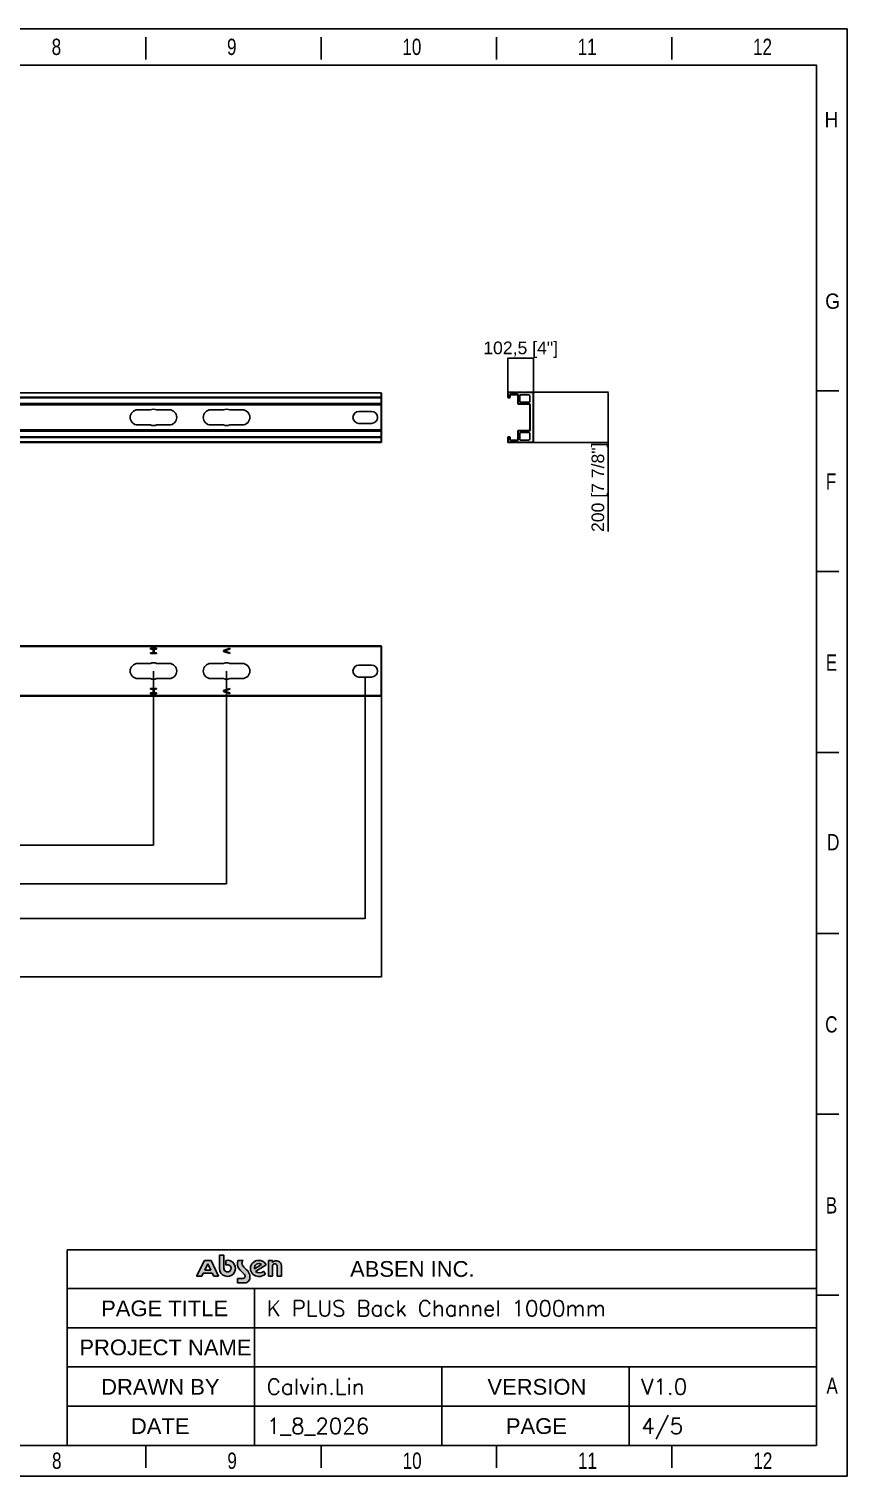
# Model space of a CAD drawing. Header units: millimetres. Extents: x -1070 to 42146, y 1440 to 12921.
# Drawn here: x 22210 to 25455, y 1440 to 7180 of the extents above; entities that cross this region are included whole.
import ezdxf

# ---------------------------------------------------------------- set-up
doc = ezdxf.new("R2010")
doc.units = ezdxf.units.MM
doc.layers.add('DIM', color=4, linetype='Continuous')
doc.layers.add('图框', color=7, linetype='Continuous')
doc.styles.add('CKSTANDARD', font='arial.ttf')
doc.styles.add('Roamns', font='romans.shx')
doc.styles.get("Standard").update_dxf_attribs({"font": 'arial.ttf'})
doc.dimstyles.new('ISO-25', dxfattribs={"dimtxt": 50, "dimasz": 2.5, "dimexe": 1.25, "dimexo": 0.625, "dimtad": 1, "dimtxsty": 'Standard', "dimcen": 2.5, "dimadec": 0, "dimazin": 0, "dimtfac": 1, "dimtmove": 0, "dimatfit": 3, "dimfxl": 1, "dimarcsym": 0})

# ---------------------------------------------------------------- blocks, each defined once
blk = doc.blocks.new('A$C7F980674')
at = {"layer": 'DIM'}
h = blk.add_hatch(color=0, dxfattribs=at)
h.paths.add_polyline_path([(7.072382140899999e-05, 14.43823848652391), (17.54018542246194, 49.09321739150072), (32.43710042510065, 49.09321739150072), (48.55284257268067, 14.43823848652391), (37.85417935127042, 14.43823848652391), (34.52331861507264, 21.47508279329122), (15.18332810379797, 21.47508279329122), (11.78696234113886, 14.43823848652391)])
h.paths.add_polyline_path([(24.94748300875654, 41.70518833840833), (18.4432997739641, 28.22933563047082), (31.32622136492865, 28.22933563047082)], flags=16)
h = blk.add_hatch(color=0, dxfattribs=at)
edge = h.paths.add_edge_path()
edge.add_arc((102.73004367057, 13.90886456904809), 4.008224344635951, 268.9921655110325, 361.5919063077861)
edge.add_arc((99.15354010349256, 13.8520860173212), 7.585044519850372, 1.270112135883178, 51.07851824680055)
edge.add_arc((307.8846824545763, 226.7410586670685), 290.5958996836599, 223.1994758205292, 225.4213170999201, ccw=False)
edge.add_arc((110.0181443910987, 42.41204420301801), 20.20419257147762, 160.1829900287513, 226.2534819823607, ccw=False)
edge.add_line((91.01044081093276, 49.26161368391513), (102.8060160324094, 49.26161368391513))
edge.add_arc((108.2666153697937, 42.83305403733538), 8.434721350051746, 130.3455086857447, 201.7414345435993)
edge.add_arc((128.4138673179259, 54.80693761470138), 31.79540957994945, 208.3500157259416, 232.6470193688833)
edge.add_arc((94.72388420018251, 12.01322233724932), 22.67708241663319, 1.6072526751569853, 50.5832628822302, ccw=False)
edge.add_arc((105.8459691270836, 11.59352122360906), 11.59424323095258, -89.35383752252329, 5.224491977119385, ccw=False)
edge.add_line((105.9767223201925, 1.52956708916e-05), (89.85622180037899, 1.52956708916e-05))
edge.add_line((89.85622180037899, 1.52956708916e-05), (89.85622180037899, 9.9012602990897))
edge.add_line((89.85622180037899, 9.9012602990897), (102.6595425193372, 9.9012602990897))
edge = h.paths.add_edge_path()
edge.add_arc((171.7675726878224, 35.99111448746953), 5.592045124112526, 4.242312034283134, 157.3807249757777)
edge.add_line((166.6056627364887, 38.14184792619381), (166.6056627364887, 14.68336624098083))
edge.add_line((166.6056627364887, 14.68336624098083), (158.2999845909944, 14.68336624098083))
edge.add_line((158.2999845909944, 14.68336624098083), (158.2999845909944, 48.98261023246597))
edge.add_line((158.2999845909944, 48.98261023246597), (166.6056627364887, 48.98261023246597))
edge.add_line((166.6056627364887, 48.98261023246597), (166.6056627364887, 44.54051251930104))
edge.add_arc((175.059291137004, 37.22529775423028), 11.17927547709232, 0.8903209452371925, 139.1292395527885, ccw=False)
edge.add_line((186.2372169588634, 37.39900588159253), (186.2372169588634, 14.59949883442459))
edge.add_line((186.2372169588634, 14.59949883442459), (177.3442962794797, 14.59949883442459))
edge.add_line((177.3442962794797, 14.59949883442459), (177.3442962794797, 36.40478422593151))
edge = h.paths.add_edge_path(flags=16)
edge.add_arc((136.4442843357392, 32.77929143981055), 9.435952450654392, 49.48403791523462, 192.8465811329278)
edge.add_line((127.2445240183151, 30.68129030702039), (142.5744439341942, 39.9527384458579))
edge = h.paths.add_edge_path()
edge.add_arc((138.324037688988, 35.05001054707828), 12.98520101557842, 229.4306864689146, 313.987557062781)
edge.add_line((147.3422875163669, 25.70727992560023), (151.5778032950766, 19.0634939338488))
edge.add_arc((136.8676456241519, 38.39878950785715), 24.29490468469704, 268.4242694583239, 307.2636236800371, ccw=False)
edge.add_arc((136.1995790051587, 31.76485599069565), 17.65178410925637, 90, 269.99999999833244, ccw=False)
edge.add_arc((136.9909520029032, 31.53144809733931), 17.90269153484251, 25.559083157673115, 92.53353593303888, ccw=False)
edge.add_line((153.1417016008636, 39.25541415211593), (129.8788853118894, 25.18619552736891))
at = {"layer": '图框'}
h = blk.add_hatch(color=30, dxfattribs=at)
edge = h.paths.add_edge_path(flags=0)
edge.add_line((64.32187787050498, 49.15013919285958), (64.32187787050498, 38.7695952337333))
edge.add_arc((68.06519958705758, 31.86908890660379), 7.850442347056839, -179.99999999998067, 118.47852907585141, ccw=False)
edge.add_line((60.21475723999902, 31.86908890659288), (60.21475723999902, 60.55619218834499))
edge.add_line((60.21475723999902, 60.55619218834545), (50.38336833377252, 60.55619218834545))
edge.add_line((50.38336833377252, 60.55619218834545), (50.38336833377252, 31.86908890659334))
edge.add_arc((68.06519958705758, 31.86908890660379), 17.6818312532899, 180.0000000000095, 462.2222539588729)
at = {"layer": '图框', "color": 7, "linetype": 'Continuous'}
for p, q in [((7.072382140899999e-05, 14.43823848652391), (17.54018542246194, 49.09321739150072)), ((17.54018542246194, 49.09321739150072), (32.43710042510065, 49.09321739150072)), ((24.94748300875654, 41.70518833840833), (18.4432997739641, 28.22933563047082)), ((31.32622136492865, 28.22933563047082), (24.94748300875654, 41.70518833840833)), ((32.43710042510065, 49.09321739150072), (48.55284257268067, 14.43823848652391)), ((91.01044081093276, 49.26161368391513), (102.8060160324094, 49.26161368391513)), ((127.2445240183151, 30.68129030702039), (142.5744439341942, 39.9527384458579)), ((153.1417016008636, 39.25541415211593), (129.8788853118894, 25.18619552736891)), ((158.2999845909944, 48.98261023246597), (166.6056627364887, 48.98261023246597)), ((158.2999845909944, 14.68336624098083), (158.2999845909944, 48.98261023246597)), ((166.6056627364887, 48.98261023246597), (166.6056627364887, 44.54051251930104)), ((166.6056627364887, 38.14184792619381), (166.6056627364887, 14.68336624098083)), ((177.3442962794797, 14.59949883442459), (177.3442962794797, 36.40478422593151)), ((186.2372169588634, 37.39900588159253), (186.2372169588634, 14.59949883442459)), ((11.78696234113886, 14.43823848652391), (7.072382140899999e-05, 14.43823848652391)), ((15.18332810379797, 21.47508279329122), (11.78696234113886, 14.43823848652391)), ((34.52331861507264, 21.47508279329122), (15.18332810379797, 21.47508279329122)), ((18.4432997739641, 28.22933563047082), (31.32622136492865, 28.22933563047082)), ((37.85417935127042, 14.43823848652391), (34.52331861507264, 21.47508279329122)), ((48.55284257268067, 14.43823848652391), (37.85417935127042, 14.43823848652391)), ((89.85622180037899, 9.9012602990897), (102.6595425193372, 9.9012602990897)), ((89.85622180037899, 1.52956708916e-05), (89.85622180037899, 9.9012602990897)), ((105.9767223201925, 1.52956708916e-05), (89.85622180037899, 1.52956708916e-05)), ((147.3422875163669, 25.70727992560023), (151.5778032950766, 19.0634939338488)), ((166.6056627364887, 14.68336624098083), (158.2999845909944, 14.68336624098083)), ((186.2372169588634, 14.59949883442459), (177.3442962794797, 14.59949883442459))]:
    blk.add_line(p, q, dxfattribs=at)
at = {"layer": '图框', "color": 30}
for p, q in [((60.21475723999902, 60.55619218834545), (50.38336833377252, 60.55619218834545)), ((50.38336833377252, 60.55619218834545), (50.38336833377252, 31.86908890659288)), ((60.21475723999902, 31.86908890659288), (60.21475723999902, 60.55619218834545)), ((64.32187787050498, 49.15013919285047), (64.32187787050498, 38.76959523373262))]:
    blk.add_line(p, q, dxfattribs=at)
at = {"layer": '图框', "color": 30, "linetype": 'Continuous'}
for p, q in [((50.38336833377252, 60.55619218834545), (60.21475723999902, 60.55619218834545)), ((50.38336833377252, 31.86908890659288), (50.38336833377252, 60.55619218834545)), ((60.21475723999902, 60.55619218834545), (60.21475723999902, 31.86908890659288)), ((64.32187787050498, 38.76959523373262), (64.32187787050498, 49.15013919285047))]:
    blk.add_line(p, q, dxfattribs=at)
at = {"layer": '图框', "color": 30}
for radius, end in [(17.68183125329058, 102.2222539587313), (7.850442347058727, 118.4785290759734)]:
    blk.add_arc((68.06519958705758, 31.86908890660379), radius, 180, end, dxfattribs=at)
at = {"layer": '图框', "color": 30, "linetype": 'Continuous'}
for radius, end in [(17.68183125329058, 102.2222539587313), (7.850442347058727, 118.4785290759734)]:
    blk.add_arc((68.06519958705758, 31.86908890660379), radius, 180, end, dxfattribs=at)
at = {"layer": '图框', "color": 7, "linetype": 'Continuous'}
for centre, radius, start, end in [((110.0181443910987, 42.41204420301801), 20.20419257147762, 160.1829900287512, 226.2534819823607), ((108.2666153697937, 42.83305403733538), 8.434721350051746, 130.3455086857447, 201.7414345435993), ((128.4138673179259, 54.80693761470138), 31.79540957994945, 208.3500157259416, 232.6470193688833), ((136.1995790051587, 31.76485599069565), 17.65178410925637, 90, 269.9999999983326), ((136.4442843357392, 32.77929143981055), 9.435952450654392, 49.48403791523462, 192.8465811329278), ((136.9909520029032, 31.53144809733931), 17.90269153484251, 25.55908315767311, 92.53353593303889), ((175.059291137004, 37.22529775423028), 11.17927547709232, 0.890320945237155, 139.1292395527885), ((171.7675726878224, 35.99111448746953), 5.592045124112526, 4.242312034283134, 157.3807249757777), ((307.8846824545763, 226.7410586670685), 290.5958996836599, 223.1994758205292, 225.4213170999201), ((102.73004367057, 13.90886456904809), 4.008224344635951, 268.9921655110325, 1.591906307786035), ((99.15354010349256, 13.8520860173212), 7.585044519850372, 1.270112135883178, 51.07851824680055), ((105.8459691270836, 11.59352122360906), 11.59424323095258, 270.6461624774767, 5.224491977119398), ((94.72388420018251, 12.01322233724932), 22.67708241663319, 1.607252675157019, 50.58326288223009), ((138.324037688988, 35.05001054707828), 12.98520101557842, 229.4306864689146, 313.987557062781), ((136.8676456241519, 38.39878950785715), 24.29490468469704, 268.4242694583239, 307.2636236800372)]:
    blk.add_arc(centre, radius, start, end, dxfattribs=at)
blk = doc.blocks.new('standard template')
for p, q in [((25275.88092102688, 30728.1549699337), (25275.88092102688, 30325.40321991846)), ((28447.55095239169, 30728.1549699337), (28447.55095239169, 30325.40321991846)), ((31619.22098375725, 30728.1549699337), (31619.22098375725, 30325.40321991846)), ((34790.89101512246, 30728.1549699337), (34790.89101512246, 30325.40321991846)), ((37811.52914023175, 24334.47093845161), (37408.77739021767, 24334.47093845161)), ((37811.52914023175, 21062.11296958276), (37408.77739021767, 21062.11296958276)), ((37811.52914023175, 17789.75500071395), (37408.77739021767, 17789.75500071395)), ((37811.52914023175, 14517.39703184522), (37408.77739021767, 14517.39703184522)), ((37811.52914023175, 11245.03906297615), (37408.77739021767, 11245.03906297615)), ((23856.97153506272, 8795.713564875037), (37408.778564428, 8795.713564875037)), ((23856.97153506272, 8093.130701303396), (37408.778564428, 8093.130701303396)), ((27245.81191601179, 8093.130701303396), (27245.81191601179, 5254.107439613468)), ((37811.52914023175, 7972.681094107501), (37408.77739021767, 7972.681094107501)), ((23856.97153506272, 7383.374122341703), (37408.778564428, 7383.374122341703)), ((23856.97153506272, 6673.618568779083), (37408.778564428, 6673.618568779083)), ((30632.87504974536, 6673.618568779083), (30632.87504974536, 5254.107522819249)), ((34020.82680708668, 6673.618568779084), (34020.82689442195, 5254.107606046864)), ((23856.97153506272, 5963.863516895812), (37408.778564428, 5963.863516895812)), ((456.3043263761064, 5254.106781508859), (37408.77739021767, 5254.107689274438)), ((25275.88092102688, 4851.355031494943), (25275.88092102688, 5254.106781508859)), ((28447.55095239169, 4851.355031494943), (28447.55095239169, 5254.106781508859)), ((31619.22098375725, 4851.355031494943), (31619.22098375725, 5254.106781508859)), ((34790.89101512246, 4851.355031494943), (34790.89101512246, 5254.106781508859))]:
    blk.add_line(p, q)
at = {"color": 7}
for p, q in [((23856.97153506272, 8795.713564875037), (23856.97153506272, 5963.862502516924)), ((28855.9334232351, 8795.71354967167), (31733.56329402495, 8795.71354967167)), ((23856.97036085204, 5963.862847771017), (23856.97036085204, 5254.106781508859))]:
    blk.add_line(p, q, dxfattribs=at)
blk.add_lwpolyline([(37962.56104648763, 4700.323125238685), (-97.47932989458059, 4700.323125238685), (-97.47932989458059, 30879.18687618916), (37962.56104648763, 30879.18687618916)], close=True)
blk.add_lwpolyline([(456.3043263761064, 6673.618914033166), (456.3043263761064, 5963.862847771017), (456.3043263761064, 5254.106781508859), (456.3043263761064, 30225.88892618673), (37408.77739021536, 30225.88892618673), (37408.77739021536, 5254.106781508857)], dxfattribs=at)
at = {"color": 0, "xscale": 8.255519999999997, "yscale": 8.255519999999997, "zscale": 8.255519999999997}
blk.add_blockref('A$C7F980674', (26192.34157000923, 8194.850301169268), dxfattribs=at)
at = {"style": 'CKSTANDARD'}
for s, height, width, p in [('8', 294.7531236609044, 0.75, (23574.67840924976, 30407.94328304912)), ('9', 294.7531236609044, 0.75, (26746.34844061533, 30407.94328304912)), ('10', 294.7531236609044, 0.75, (29918.01847198012, 30407.94328304912)), ('11', 294.7531236609044, 0.75, (33089.68850334453, 30407.94328304912)), ('12', 294.7531236609044, 0.75, (36261.35853471048, 30407.94328304912)), ('H', 276.0202481760377, 0.9, (37555.12210834264, 29101.5209753774)), ('G', 276.0202481760377, 0.9, (37566.68859191013, 25816.63964223534)), ('F', 294.7531236609044, 0.75, (37578.25507547724, 22543.32479266037)), ('E', 294.7531236609044, 0.75, (37578.25507547724, 19270.00994308536)), ('D', 294.7531236609044, 0.75, (37601.3880426126, 16019.82806064472)), ('C', 294.7531236609044, 0.75, (37566.68859191013, 12723.38024393472)), ('B', 294.7531236609044, 0.75, (37578.25507547724, 9450.065394360612)), ('A', 294.7531236609044, 0.75, (37589.82155904549, 6188.317028351992)), ('8', 294.7531236609044, 0.75, (23580.77068385195, 4830.398885600231)), ('9', 294.7531236609044, 0.75, (26752.44071521712, 4830.398885600231)), ('10', 294.7531236609044, 0.75, (29924.11074658232, 4830.398885600231)), ('11', 294.7531236609044, 0.75, (33095.7807779475, 4830.398885600231)), ('12', 294.7531236609044, 0.75, (36267.45080931267, 4830.398885600231))]:
    blk.add_text(s, height=height, dxfattribs=dict(at, width=width)).set_placement(p)
at = {"char_height": 284.520887302088, "attachment_point": 1, "style": 'Roamns'}
for s, insert, width in [('{\\fArial|b0|i0|c0|p34;ABSEN INC.}', (28971.93233673383, 8589.519935694101), 3912.014128152973), ('{\\fArial|b0|i0|c0|p34;PAGE TITLE}', (24469.27002041139, 7876.177268086687), 3912.014128152973), ('{\\fArial|b0|i0|c0|p34;PROJECT NAME}', (24075.34686825149, 7170.007803169789), 3305.733494093198), ('{\\fArial|b0|i0|c0|p34;DRAWN BY}', (24469.27002041139, 6456.665135562374), 3912.014128152973), ('{\\fArial|b0|i0|c0|p34;VERSION}', (31457.34323196745, 6456.665135562374), 3912.014128152973), ('{\\fArial|b0|i0|c0|p34;DATE}', (25007.6770378442, 5746.910083679103), 3912.014128152973), ('{\\fArial|b0|i0|c0|p34;PAGE}', (31790.67484066828, 5746.909612582457), 3912.014128152973)]:
    blk.add_mtext(s, dxfattribs=dict(at, insert=insert, width=width))
at = {"style": 'Roamns'}
for tag, p in [('PAGE_NAME', (27465.9633492592, 7593.658508723252)), ('PROJECT_NAME', (27465.9633492592, 6883.902955160633)), ('DRAWN_NAME', (27465.9633492592, 6174.147903277361)), ('VERSION', (34240.97828400169, 6174.147903277361)), ('SELECT_DATA', (27465.9633492592, 5464.391825995019)), ('PAGE_NUMBER', (34240.97828400169, 5464.391992428408))]:
    blk.add_attdef(tag, p, '', height=284.520887302088, dxfattribs=at)
blk = doc.blocks.new('*D194')
at = {"layer": 'Defpoints', "color": 0, "transparency": 16777216}
for p in [(18693.65112302842, 4609.509157948646), (23543.65112300921, 4609.509157948646), (23543.65112300921, 3651.915767613245)]:
    blk.add_point(p, dxfattribs=at)
at = {"layer": 'DIM', "color": 0, "lineweight": -2, "transparency": 16777216}
for p, q in [((18693.65112302842, 4608.884157948646), (18693.65112302842, 3650.665767613245)), ((23543.65112300921, 4608.884157948646), (23543.65112300921, 3650.665767613245)), ((18696.15112302842, 3651.915767613245), (23541.15112300921, 3651.915767613245))]:
    blk.add_line(p, q, dxfattribs=at)
at = {"layer": 'DIM', "color": 0, "transparency": 16777216}
for points in [[(18696.15112302842, 3652.332434279912), (18696.15112302842, 3651.499100946579), (18693.65112302842, 3651.915767613245)], [(23541.15112300921, 3652.332434279912), (23541.15112300921, 3651.499100946579), (23543.65112300921, 3651.915767613245)]]:
    blk.add_solid(points, dxfattribs=at)
at = {"layer": 'DIM', "color": 0, "lineweight": -3, "transparency": 16777216, "insert": (21118.65112301882, 3684.583741692372), "char_height": 50, "attachment_point": 5}
blk.add_mtext('4850 [15\'-11"]', dxfattribs=at)
blk = doc.blocks.new('*D197')
at = {"layer": 'Defpoints', "color": 0, "transparency": 16777216}
for p in [(19533.6511230098, 4633.259157946536), (22703.65112300223, 4633.259157946536), (22703.65112300223, 3942.227404228229)]:
    blk.add_point(p, dxfattribs=at)
at = {"layer": 'DIM', "color": 0, "lineweight": -2, "transparency": 16777216}
for p, q in [((19533.6511230098, 4632.634157946536), (19533.6511230098, 3940.977404228229)), ((22703.65112300223, 4632.634157946536), (22703.65112300223, 3940.977404228229)), ((19536.1511230098, 3942.227404228229), (22701.15112300223, 3942.227404228229))]:
    blk.add_line(p, q, dxfattribs=at)
at = {"layer": 'DIM', "color": 0, "transparency": 16777216}
for points in [[(19536.1511230098, 3942.644070894895), (19536.1511230098, 3941.810737561562), (19533.6511230098, 3942.227404228229)], [(22701.15112300223, 3942.644070894895), (22701.15112300223, 3941.810737561562), (22703.65112300223, 3942.227404228229)]]:
    blk.add_solid(points, dxfattribs=at)
at = {"layer": 'DIM', "color": 0, "lineweight": -3, "transparency": 16777216, "insert": (21118.65112300601, 3975.219389221408), "char_height": 50, "attachment_point": 5}
blk.add_mtext('3170 [10\'-4 3/4"]', dxfattribs=at)
blk = doc.blocks.new('*D198')
at = {"layer": 'Defpoints', "color": 0, "transparency": 16777216}
for p in [(19243.65112302609, 4633.259157946536), (22993.65112303657, 4633.259157946536), (22993.65112303657, 3788.843263168269)]:
    blk.add_point(p, dxfattribs=at)
at = {"layer": 'DIM', "color": 0, "lineweight": -2, "transparency": 16777216}
for p, q in [((19243.65112302609, 4632.634157946536), (19243.65112302609, 3787.593263168269)), ((22993.65112303657, 4632.634157946536), (22993.65112303657, 3787.593263168269)), ((19246.15112302609, 3788.843263168269), (22991.15112303657, 3788.843263168269))]:
    blk.add_line(p, q, dxfattribs=at)
at = {"layer": 'DIM', "color": 0, "transparency": 16777216}
for points in [[(19246.15112302609, 3789.259929834936), (19246.15112302609, 3788.426596501602), (19243.65112302609, 3788.843263168269)], [(22991.15112303657, 3789.259929834936), (22991.15112303657, 3788.426596501602), (22993.65112303657, 3788.843263168269)]]:
    blk.add_solid(points, dxfattribs=at)
at = {"layer": 'DIM', "color": 0, "lineweight": -3, "transparency": 16777216, "insert": (21118.65112303133, 3821.835248161448), "char_height": 50, "attachment_point": 5}
blk.add_mtext('3750 [12\'-3 5/8"]', dxfattribs=at)
blk = doc.blocks.new('*D192')
at = {"layer": 'Defpoints', "color": 0, "transparency": 16777216}
for p in [(18628.6511230533, 4534.759158363358), (23608.65112301445, 4534.759157944259), (23608.65112301445, 3419.612171434824)]:
    blk.add_point(p, dxfattribs=at)
at = {"layer": 'DIM', "color": 0, "lineweight": -2, "transparency": 16777216}
for p, q in [((18628.6511230533, 4534.134158363358), (18628.6511230533, 3418.362171434824)), ((23608.65112301445, 4534.134157944259), (23608.65112301445, 3418.362171434824)), ((18631.1511230533, 3419.612171434824), (23606.15112301445, 3419.612171434824))]:
    blk.add_line(p, q, dxfattribs=at)
at = {"layer": 'DIM', "color": 0, "transparency": 16777216}
for points in [[(18631.1511230533, 3420.02883810149), (18631.1511230533, 3419.195504768157), (18628.6511230533, 3419.612171434824)], [(23606.15112301445, 3420.02883810149), (23606.15112301445, 3419.195504768157), (23608.65112301445, 3419.612171434824)]]:
    blk.add_solid(points, dxfattribs=at)
at = {"layer": 'DIM', "color": 0, "lineweight": -3, "transparency": 16777216, "insert": (21118.65112303388, 3452.604156428003), "char_height": 50, "attachment_point": 5}
blk.add_mtext('4980 [16\'-4 1/8"]', dxfattribs=at)
blk = doc.blocks.new('*D199')
at = {"layer": 'Defpoints', "color": 0, "transparency": 16777216}
for p in [(24211.23432738028, 5874.914132750058), (24108.73432740182, 5736.86619354151), (24211.23432738028, 5736.86619354151)]:
    blk.add_point(p, dxfattribs=at)
at = {"layer": 'DIM', "color": 0, "lineweight": -2, "transparency": 16777216}
for p, q in [((24108.73432740182, 5737.49119354151), (24108.73432740182, 5876.164132750058)), ((24111.23432740182, 5874.914132750058), (24208.73432738028, 5874.914132750058)), ((24211.23432738028, 5737.49119354151), (24211.23432738028, 5876.164132750058))]:
    blk.add_line(p, q, dxfattribs=at)
at = {"layer": 'DIM', "color": 0, "transparency": 16777216}
for points in [[(24111.23432740182, 5875.330799416725), (24111.23432740182, 5874.497466083391), (24108.73432740182, 5874.914132750058)], [(24208.73432738028, 5875.330799416725), (24208.73432738028, 5874.497466083391), (24211.23432738028, 5874.914132750058)]]:
    blk.add_solid(points, dxfattribs=at)
at = {"layer": 'DIM', "color": 0, "lineweight": -3, "transparency": 16777216, "insert": (24159.98432739105, 5907.582106829185), "char_height": 50, "attachment_point": 5}
blk.add_mtext('102,5 [4"]', dxfattribs=at)
blk = doc.blocks.new('*D200')
at = {"layer": 'Defpoints', "color": 0, "transparency": 16777216}
for p in [(24200.95029540406, 5739.366193545296), (24204.49781283176, 5539.366193546169), (24506.73314964118, 5539.366193546169)]:
    blk.add_point(p, dxfattribs=at)
at = {"layer": 'DIM', "color": 0, "lineweight": -2, "transparency": 16777216}
for p, q in [((24201.57529540406, 5739.366193545296), (24507.98314964118, 5739.366193545296)), ((24506.73314964118, 5736.866193545296), (24506.73314964118, 5541.866193546169)), ((24205.12281283176, 5539.366193546169), (24507.98314964118, 5539.366193546169)), ((24506.73314964118, 5539.366193546169), (24506.73314964118, 5187.287407734436))]:
    blk.add_line(p, q, dxfattribs=at)
at = {"layer": 'DIM', "color": 0, "transparency": 16777216}
for points in [[(24506.31648297451, 5736.866193545296), (24507.14981630785, 5736.866193545296), (24506.73314964118, 5739.366193545296)], [(24506.31648297451, 5541.866193546169), (24507.14981630785, 5541.866193546169), (24506.73314964118, 5539.366193546169)]]:
    blk.add_solid(points, dxfattribs=at)
at = {"layer": 'DIM', "color": 0, "lineweight": -3, "transparency": 16777216, "insert": (24473.741164648, 5362.076800640294), "char_height": 50, "attachment_point": 5, "rotation": 90}
blk.add_mtext('200 [7 7/8"]', dxfattribs=at)

msp = doc.modelspace()

# ---------------------------------------------------------------- linework, layer by layer
at = {"layer": 'DIM', "color": 7, "lineweight": -3}
for p, q in [((23608.65112259973, 5719.366193565666), (18628.65112258343, 5719.366193565666)), ((23608.65112259973, 5716.866193536417), (18628.65112258343, 5716.866193536417)), ((23608.65112259973, 5694.366193527612), (18628.65112258343, 5694.366193527614)), ((23608.65112259973, 5691.866193549222), (18628.65112258343, 5691.866193549223)), ((18628.65112258343, 5689.366193570831), (23608.65112259972, 5689.366193570832)), ((23607.15112305323, 5736.866193566758), (18630.15112260637, 5736.866193566758)), ((23607.15112304501, 5691.866193093358), (23607.15112305323, 5736.866193566758)), ((23608.65112305028, 5735.366193569306), (23607.15112305323, 5736.866193566758)), ((23608.65112304717, 5718.366193102847), (23607.15112304957, 5716.866193080552)), ((23608.6511230426, 5693.366193090296), (23607.15112304501, 5691.866193093358)), ((23607.15112302587, 5587.200894956788), (23607.15112304495, 5691.531491222724)), ((23608.65112259972, 5735.366194019844), (23608.65112259973, 5691.866193549223)), ((23608.65112304897, 5588.116193075184), (23608.65112307589, 5735.366193543679)), ((23608.65112301473, 5540.866193087058), (23608.65112305027, 5735.366193569292)), ((23608.65112259973, 5690.616193560064), (23608.65112259973, 5540.866192672062)), ((24108.73432737648, 5736.86619354151), (24108.73432737648, 5719.366193540273)), ((24110.2343273738, 5736.86619354151), (24108.73432737648, 5736.86619354151)), ((24110.2343273738, 5719.366193540273), (24108.73432737648, 5719.366193540273)), ((24110.2343273738, 5736.86619354151), (24110.2343273738, 5719.366193540273)), ((24111.23432737997, 5737.866193548117), (24111.23432737997, 5739.366193545294)), ((24136.23432736716, 5739.366193545294), (24111.23432737997, 5739.366193545294)), ((24137.7343273901, 5737.866193548117), (24111.23432737997, 5737.866193548117)), ((24111.23432737997, 5718.36619355906), (24111.23432737997, 5716.86619353649)), ((24111.23432737997, 5718.36619355906), (24116.23432738754, 5718.36619355906)), ((24111.23432737997, 5716.86619353649), (24116.23432738754, 5716.86619353649)), ((24116.23432738754, 5718.36619355906), (24116.23432738754, 5716.86619353649)), ((24117.23432736926, 5719.366193540273), (24117.23432736926, 5726.86619355166)), ((24117.23432736926, 5726.86619355166), (24118.73432739219, 5726.86619355166)), ((24117.23432736926, 5719.366193540273), (24118.73432739219, 5719.366193540273)), ((24118.73432739219, 5719.366193540273), (24118.73432739219, 5726.86619355166)), ((24121.23432737008, 5730.866193552693), (24121.23432737008, 5729.366193555516)), ((24121.23432737008, 5730.866193552693), (24146.23432738288, 5730.866193552693)), ((24121.23432737008, 5729.366193555516), (24146.23432738288, 5729.366193555516)), ((24136.23432736716, 5739.366193545294), (24138.02722060693, 5737.57330033147)), ((24139.44143416174, 5737.57330033147), (24141.23432737531, 5739.366193545294)), ((24175.23432737089, 5737.866193548117), (24139.73432737799, 5737.866193548117)), ((24173.73432737357, 5739.366193545294), (24141.23432737531, 5739.366193545294)), ((24146.23432738288, 5730.866193552693), (24146.23432738288, 5729.366193555516)), ((24148.73432738637, 5726.86619355166), (24148.73432738637, 5694.366193553079)), ((24150.2343273837, 5726.86619355166), (24148.73432738637, 5726.86619355166)), ((24150.2343273837, 5694.366193553079), (24148.73432738637, 5694.366193553079)), ((24150.2343273837, 5726.86619355166), (24150.2343273837, 5694.366193553079)), ((24151.23432739045, 5693.366193546509), (24151.23432739045, 5691.866193549296)), ((24151.23432739045, 5693.366193546509), (24193.73432737881, 5693.366193546509)), ((24151.23432739045, 5691.866193549296), (24193.73432737881, 5691.866193549296)), ((24156.2343273724, 5701.866193539109), (24156.2343273724, 5726.86619355166)), ((24158.73432737648, 5729.366193555516), (24191.23432737473, 5729.366193555516)), ((24193.73432737881, 5699.366193535326), (24158.73432737648, 5699.366193535326)), ((24173.73432737357, 5739.366193545294), (24175.52722058772, 5737.57330033147)), ((24176.94143416757, 5737.57330033147), (24178.73432738113, 5739.366193545294)), ((24208.73432737648, 5737.866193548117), (24177.23432738439, 5737.866193548117)), ((24208.73432737648, 5739.366193545294), (24178.73432738113, 5739.366193545294)), ((24193.73432737881, 5693.366193546509), (24193.73432737881, 5691.866193549296)), ((24196.23432738288, 5724.366193547877), (24196.23432738288, 5701.866193539109)), ((24196.23432738288, 5689.366193545476), (24196.23432738288, 5589.366193545912)), ((24197.73432737962, 5689.366193545476), (24196.23432738288, 5689.366193545476)), ((24197.73432737962, 5689.366193545476), (24197.73432737962, 5589.366193545912)), ((24208.73432737648, 5737.866193548117), (24208.73432737648, 5739.366193545294)), ((24209.73432738265, 5541.866193549878), (24209.73432738265, 5736.86619354151)), ((24209.73432738265, 5736.86619354151), (24211.23432737997, 5736.86619354151)), ((24211.23432737997, 5541.866193549878), (24211.23432737997, 5736.86619354151)), ((22691.15112259391, 5669.366193540419), (22641.15112261952, 5669.366193540419)), ((22766.15112260672, 5669.366193540419), (22716.1511225811, 5669.366193540419)), ((22981.15112262825, 5669.366193540419), (22931.15112260322, 5669.366193540419)), ((23056.15112259042, 5669.366193540419), (23006.15112261603, 5669.366193540419)), ((23568.65112258169, 5663.11619354362), (23518.6511226073, 5663.11619354362)), ((23608.65112259972, 5589.366193571197), (18628.65112258343, 5589.366193571196)), ((23608.65112259972, 5586.86619354202), (18628.65112258344, 5586.866193542019)), ((23608.65112259972, 5584.366193563557), (18628.65112258344, 5584.366193563555)), ((22641.15112261952, 5609.366193550823), (22691.15112259391, 5609.366193550823)), ((22716.1511225811, 5609.366193550823), (22766.15112260672, 5609.366193550823)), ((22931.15112260322, 5609.366193550823), (22981.15112262825, 5609.366193550823)), ((23006.15112261603, 5609.366193550823), (23056.15112259042, 5609.366193550823)), ((23518.6511226073, 5615.616193547695), (23568.65112258169, 5615.616193547695)), ((23607.15112301713, 5539.366193090156), (23607.15112302581, 5586.866193086191)), ((23608.65112302286, 5585.366193088666), (23607.15112302581, 5586.866193086191)), ((23608.65112304033, 5540.866193112666), (23608.65112304875, 5586.866193085953)), ((24150.2343273837, 5584.366193538309), (24148.73432738637, 5584.366193538309)), ((24148.73432738637, 5584.366193538309), (24148.73432738637, 5551.866193539728)), ((24150.2343273837, 5584.366193538309), (24150.2343273837, 5551.866193539728)), ((24193.73432737881, 5586.866193542129), (24151.23432739045, 5586.866193542129)), ((24151.23432739045, 5585.366193544879), (24151.23432739045, 5586.866193542129)), ((24193.73432737881, 5585.366193544879), (24151.23432739045, 5585.366193544879)), ((24156.2343273724, 5551.866193539728), (24156.2343273724, 5576.866193552279)), ((24158.73432737648, 5579.366193556062), (24193.73432737881, 5579.366193556062)), ((24193.73432737881, 5585.366193544879), (24193.73432737881, 5586.866193542129)), ((24197.73432737962, 5589.366193545912), (24196.23432738288, 5589.366193545912)), ((24196.23432738288, 5576.866193552279), (24196.23432738288, 5554.366193543511)), ((23608.65112259972, 5561.866193554753), (18628.65112258343, 5561.866193554752)), ((23608.65112259972, 5559.366193525649), (18628.65112258343, 5559.366193525648)), ((23608.65112259972, 5541.866193524412), (18628.65112258343, 5541.866193524411)), ((23607.15112301713, 5539.366193546093), (18630.15112260637, 5539.366193546093)), ((23608.6511230183, 5560.366193101472), (23607.15112302124, 5561.86619309896)), ((23608.65112301473, 5540.866193087058), (23607.15112301713, 5539.366193090156)), ((24110.2343273738, 5559.366193551115), (24108.73432737648, 5559.366193551115)), ((24108.73432737648, 5559.366193551115), (24108.73432737648, 5541.866193549878)), ((24110.2343273738, 5541.866193549878), (24108.73432737648, 5541.866193549878)), ((24110.2343273738, 5559.366193551115), (24110.2343273738, 5541.866193549878)), ((24116.23432738754, 5561.866193554898), (24111.23432737997, 5561.866193554898)), ((24111.23432737997, 5560.366193557685), (24111.23432737997, 5561.866193554898)), ((24116.23432738754, 5560.366193557685), (24111.23432737997, 5560.366193557685)), ((24111.23432737997, 5540.866193543271), (24137.7343273901, 5540.866193543271)), ((24111.23432737997, 5540.866193543271), (24111.23432737997, 5539.366193546094)), ((24111.23432737997, 5539.366193546094), (24136.23432736716, 5539.366193546094)), ((24116.23432738754, 5560.366193557685), (24116.23432738754, 5561.866193554898)), ((24117.23432736926, 5559.366193551115), (24118.73432739219, 5559.366193551115)), ((24117.23432736926, 5551.866193539728), (24117.23432736926, 5559.366193551115)), ((24117.23432736926, 5551.866193539728), (24118.73432739219, 5551.866193539728)), ((24118.73432739219, 5551.866193539728), (24118.73432739219, 5559.366193551115)), ((24146.23432738288, 5549.366193535871), (24121.23432737008, 5549.366193535871)), ((24121.23432737008, 5547.866193538694), (24121.23432737008, 5549.366193535871)), ((24146.23432738288, 5547.866193538694), (24121.23432737008, 5547.866193538694)), ((24138.02722060693, 5541.159086759918), (24136.23432736716, 5539.366193546094)), ((24141.23432737531, 5539.366193546094), (24139.44143416174, 5541.159086759918)), ((24139.73432737799, 5540.866193543271), (24175.23432737089, 5540.866193543271)), ((24141.23432737531, 5539.366193546094), (24173.73432737357, 5539.366193546094)), ((24146.23432738288, 5547.866193538694), (24146.23432738288, 5549.366193535871)), ((24150.2343273837, 5551.866193539728), (24148.73432738637, 5551.866193539728)), ((24191.23432737473, 5549.366193535871), (24158.73432737648, 5549.366193535871)), ((24175.52722058772, 5541.159086759918), (24173.73432737357, 5539.366193546094)), ((24178.73432738113, 5539.366193546094), (24176.94143416757, 5541.159086759918)), ((24177.23432738439, 5540.866193543271), (24208.73432737648, 5540.866193543271)), ((24178.73432738113, 5539.366193546094), (24208.73432737648, 5539.366193546094)), ((24208.73432737648, 5540.866193543271), (24208.73432737648, 5539.366193546094)), ((24209.73432738265, 5541.866193549878), (24211.23432737997, 5541.866193549878)), ((23608.65112301445, 4730.759157967855), (18628.65112299816, 4730.759157967855)), ((23607.15112301713, 4733.259157946171), (18630.15112308398, 4733.259157946172)), ((22691.15112300863, 4723.259157930966), (22716.15112299583, 4723.259157930966)), ((22691.15112300863, 4720.134157932566), (22691.15112300863, 4723.259157930966)), ((22702.85325078602, 4720.134157932566), (22691.15112300863, 4720.134157932566)), ((22702.85325078602, 4705.55082509783), (22702.85325078602, 4720.134157932566)), ((22716.15112299583, 4720.134157932566), (22706.04473975446, 4720.134157932566)), ((22706.04473975446, 4720.134157932566), (22706.04473975446, 4705.55082509783)), ((22716.15112299583, 4723.259157930966), (22716.15112299583, 4720.134157932566)), ((22981.15112304298, 4714.92582438173), (23006.15112303075, 4723.259157930966)), ((22981.15112304298, 4710.759157937368), (22981.15112304298, 4714.92582438173)), ((23006.15112303075, 4702.425825099431), (22981.15112304298, 4710.759157937368)), ((23006.15112303075, 4720.134157932566), (22984.34261236765, 4712.842491540591)), ((22984.34261236765, 4712.842491540591), (23006.15112303075, 4705.55082509783)), ((23006.15112303075, 4723.259157930966), (23006.15112303075, 4720.134157932566)), ((23607.15112301713, 4733.259157946172), (23607.15112301713, 4533.259157947045)), ((23608.65112301445, 4731.759157949032), (23607.15112301713, 4733.259157946209)), ((23607.15112301713, 4733.259157946209), (23607.15112301713, 4533.259157947009)), ((23608.65112301445, 4731.759157949032), (23608.65112301445, 4534.759157944259)), ((22641.15112303424, 4663.25915794137), (22691.15112300863, 4663.25915794137)), ((22691.15112300863, 4705.55082509783), (22702.85325078602, 4705.55082509783)), ((22691.15112300863, 4702.425825099431), (22691.15112300863, 4705.55082509783)), ((22716.15112299583, 4702.425825099431), (22691.15112300863, 4702.425825099431)), ((22706.04473975446, 4705.55082509783), (22716.15112299583, 4705.55082509783)), ((22716.15112299583, 4705.55082509783), (22716.15112299583, 4702.425825099431)), ((22716.15112299583, 4663.25915794137), (22766.15112302144, 4663.25915794137)), ((22931.15112301795, 4663.25915794137), (22981.15112304298, 4663.25915794137)), ((23006.15112303075, 4705.55082509783), (23006.15112303075, 4702.425825099431)), ((23006.15112303075, 4663.25915794137), (23056.15112300514, 4663.25915794137)), ((23518.65112302202, 4657.009157944572), (23568.65112299641, 4657.009157944572)), ((22691.15112300863, 4603.259157951775), (22641.15112303424, 4603.259157951775)), ((22766.15112302144, 4603.259157951775), (22716.15112299583, 4603.259157951775)), ((22981.15112304298, 4603.259157951775), (22931.15112301795, 4603.259157951775)), ((23056.15112300514, 4603.259157951775), (23006.15112303075, 4603.259157951775)), ((23568.65112299641, 4609.509157948646), (23518.65112302202, 4609.509157948646)), ((23608.65112301445, 4535.759157925363), (18628.65112299816, 4535.759157925362)), ((22716.15112299583, 4564.092490793787), (22691.15112300863, 4564.092490793787)), ((22691.15112300863, 4564.092490793787), (22691.15112300863, 4560.967490795388)), ((22691.15112300863, 4560.967490795388), (22702.85325078602, 4560.967490795388)), ((22702.85325078602, 4546.384157960651), (22691.15112300863, 4546.384157960651)), ((22691.15112300863, 4546.384157960651), (22691.15112300863, 4543.259157962179)), ((22691.15112300863, 4543.259157962179), (22716.15112299583, 4543.259157962179)), ((22702.85325078602, 4560.967490795388), (22702.85325078602, 4546.384157960651)), ((22706.04473975446, 4560.967490795388), (22716.15112299583, 4560.967490795388)), ((22706.04473975446, 4546.384157960651), (22706.04473975446, 4560.967490795388)), ((22716.15112299583, 4546.384157960651), (22706.04473975446, 4546.384157960651)), ((22716.15112299583, 4560.967490795388), (22716.15112299583, 4564.092490793787)), ((22716.15112299583, 4543.259157962179), (22716.15112299583, 4546.384157960651)), ((23006.15112303075, 4564.092490793787), (22981.15112304298, 4555.759157955849)), ((22981.15112304298, 4555.759157955849), (22981.15112304298, 4551.592491511342)), ((22981.15112304298, 4551.592491511342), (23006.15112303075, 4543.259157962179)), ((22984.34261236765, 4553.675824352626), (23006.15112303075, 4560.967490795388)), ((23006.15112303075, 4546.384157960651), (22984.34261236765, 4553.675824352626)), ((23006.15112303075, 4560.967490795388), (23006.15112303075, 4564.092490793787)), ((23006.15112303075, 4543.259157962179), (23006.15112303075, 4546.384157960651)), ((23607.15112301713, 4533.259158700128), (18630.15037309535, 4533.25990832088)), ((23608.65112301445, 4534.759157944259), (23607.15112301713, 4533.259157947009))]:
    msp.add_line(p, q, dxfattribs=at)
for centre, radius, start, end in [((24111.23432737997, 5736.86619354151), 2.5000000038, 90, 180), ((24111.23432737997, 5719.366193540273), 2.5000000038, 180, 270), ((24111.23432737997, 5736.86619354151), 1.0000000066, 90, 180), ((24111.23432737997, 5719.366193540273), 1.0000000066, 180, 270), ((24116.23432738754, 5719.366193540273), 2.5000000038, 270, 0), ((24116.23432738754, 5719.366193540273), 1.0000000066, 270, 0), ((24121.23432737008, 5726.86619355166), 4.000000001, 90, 180), ((24121.23432737008, 5726.86619355166), 2.5000000038, 90, 180), ((24138.73432737124, 5738.280407121502), 1.0000000066, 224.9999999999632, 315.0000000000368), ((24146.23432738288, 5726.86619355166), 4.000000001, 0, 90), ((24146.23432738288, 5726.86619355166), 2.5000000038, 0, 90), ((24151.23432739045, 5694.366193553079), 2.5000000038, 180, 270), ((24151.23432739045, 5694.366193553079), 1.0000000066, 180, 270), ((24158.73432737648, 5726.86619355166), 2.5000000038, 90, 180), ((24158.73432737648, 5701.866193539109), 2.5000000038, 180, 270), ((24176.23432737706, 5738.280407121502), 1.0000000066, 224.9999999999632, 315.0000000000368), ((24191.23432737473, 5724.366193547877), 5.0000000076, 0, 90), ((24193.73432737881, 5701.866193539109), 2.5000000038, 270, 0), ((24193.73432737881, 5689.366193545476), 4.000000001, 0, 90), ((24193.73432737881, 5689.366193545476), 2.5000000038, 0, 90), ((24208.73432737648, 5736.86619354151), 2.5000000038, 0, 90), ((24208.73432737648, 5736.86619354151), 1.0000000066, 0, 90), ((22641.15112261952, 5639.366193545585), 29.9999999948, 90, 270), ((22703.65112258751, 5639.366193545585), 32.50000002399999, 67.38013505198683, 112.6198649480132), ((22766.15112260672, 5639.366193545585), 29.9999999948, 270, 90), ((22931.15112260322, 5639.366193545585), 29.9999999948, 90, 270), ((22993.65112262185, 5639.366193545585), 32.50000002399999, 67.38013505198683, 112.6198649480132), ((23056.15112259042, 5639.366193545585), 29.9999999948, 270, 90), ((23518.6511226073, 5639.366193545585), 23.749999998, 90, 270), ((23568.65112258169, 5639.366193545585), 23.749999998, 270, 90), ((22703.65112258751, 5639.366193545585), 32.50000002399999, 247.3801350519869, 292.6198649480132), ((22993.65112262185, 5639.366193545585), 32.50000002399999, 247.3801350519869, 292.6198649480132), ((24151.23432739045, 5584.366193538309), 2.5000000038, 90, 180), ((24151.23432739045, 5584.366193538309), 1.0000000066, 90, 180), ((24158.73432737648, 5576.866193552279), 2.5000000038, 90, 180), ((24193.73432737881, 5589.366193545912), 4.000000001, 270, 0), ((24193.73432737881, 5589.366193545912), 2.5000000038, 270, 0), ((24193.73432737881, 5576.866193552279), 2.5000000038, 0, 90), ((24111.23432737997, 5559.366193551115), 2.5000000038, 90, 180), ((24111.23432737997, 5541.866193549878), 2.5000000038, 180, 270), ((24111.23432737997, 5559.366193551115), 1.0000000066, 90, 180), ((24111.23432737997, 5541.866193549878), 1.0000000066, 180, 270), ((24116.23432738754, 5559.366193551115), 2.5000000038, 0, 90), ((24116.23432738754, 5559.366193551115), 1.0000000066, 0, 90), ((24121.23432737008, 5551.866193539728), 4.000000001, 180, 270), ((24121.23432737008, 5551.866193539728), 2.5000000038, 180, 270), ((24138.73432737124, 5540.451979995315), 1.0000000066, 44.99999999996315, 135.0000000000369), ((24146.23432738288, 5551.866193539728), 4.000000001, 270, 0), ((24146.23432738288, 5551.866193539728), 2.5000000038, 270, 0), ((24158.73432737648, 5551.866193539728), 2.5000000038, 180, 270), ((24176.23432737706, 5540.451979995315), 1.0000000066, 45.00000000013266, 135.0000000000369), ((24191.23432737473, 5554.366193543511), 5.0000000076, 270, 0), ((24208.73432737648, 5541.866193549878), 2.5000000038, 270, 0), ((24208.73432737648, 5541.866193549878), 1.0000000066, 270, 0), ((22641.15112303424, 4633.259157946536), 29.9999999948, 90, 270), ((22703.65112300223, 4633.259157946536), 32.50000002399999, 67.38013505194834, 112.6198649480516), ((22766.15112302144, 4633.259157946536), 29.9999999948, 270, 90), ((22931.15112301795, 4633.259157946536), 29.9999999948, 90, 270), ((22993.65112303657, 4633.259157946536), 32.50000002399999, 67.38013505194834, 112.6198649480516), ((23056.15112300514, 4633.259157946536), 29.9999999948, 270, 90), ((23518.65112302202, 4633.259157946536), 23.749999998, 90, 270), ((23568.65112299641, 4633.259157946536), 23.749999998, 270, 90), ((22703.65112300223, 4633.259157946536), 32.50000002399999, 247.3801350519484, 292.6198649480517), ((22993.65112303657, 4633.259157946536), 32.50000002399999, 247.3801350519484, 292.6198649480517)]:
    msp.add_arc(centre, radius, start, end, dxfattribs=at)

# ---------------------------------------------------------------- block references
at = {"lineweight": -3, "transparency": 33554595}
ref = msp.add_blockref('standard template', (17130.41373090222, 409.1177360749966), dxfattribs=dict(at, xscale=0.2192783291279346, yscale=0.2192783291279346, zscale=0.2192783291279346))
ref.add_attrib('PAGE_NAME', 'K PLUS Back Channel 1000mm', (23153.10428201688, 2074.242485835954), dxfattribs={"height": 62.38926476959924, "style": 'Roamns'})
ref.add_attrib('DRAWN_NAME', 'Calvin.Lin', (23153.10428201688, 1762.974572094398), dxfattribs={"height": 62.38926476959924, "style": 'Roamns'})
ref.add_attrib('SELECT_DATA', '1_8_2026', (23153.10428201691, 1607.340445379531), dxfattribs={"height": 62.38926476959924, "style": 'Roamns'})
ref.add_attrib('VERSION', 'V1.0', (24638.71823672403, 1762.974572094398), dxfattribs={"height": 62.38926476959924, "style": 'Roamns'})
ref.add_attrib('PAGE_NUMBER', '4/5', (24638.71823672403, 1607.34048187476), dxfattribs={"height": 62.38926476959924, "style": 'Roamns'})

# ---------------------------------------------------------------- dimensions: what is measured, and where the dimension line sits
at = {"layer": 'DIM', "color": 7, "lineweight": -3}
for base, p1, p2, picture, middle in [((24211.23432738028, 5874.914132750058), (24108.73432740182, 5736.86619354151), (24211.23432738028, 5736.86619354151), '*D199', (24159.98432739105, 5874.914132750058)), ((23543.65112300921, 3651.915767613245), (18693.65112302842, 4609.509157948646), (23543.65112300921, 4609.509157948646), '*D194', (21118.65112301882, 3651.915767613245)), ((22993.65112303657, 3788.843263168269), (19243.65112302609, 4633.259157946536), (22993.65112303657, 4633.259157946536), '*D198', (21118.65112303133, 3788.843263168269))]:
    dim = msp.add_linear_dim(base=base, p1=p1, p2=p2, dimstyle='ISO-25', dxfattribs=at)
    dim.commit()
    dim.dimension.update_dxf_attribs({"geometry": picture, "text_midpoint": middle, "dimtype": 160})
dim = msp.add_linear_dim(base=(24506.73314964118, 5539.366193546169), p1=(24200.95029540405, 5739.366193545294), p2=(24204.49781283175, 5539.366193546167), angle=90, dimstyle='ISO-25', dxfattribs=at)
dim.commit()
dim.dimension.update_dxf_attribs({"geometry": '*D200', "text_midpoint": (24506.73314964118, 5362.076800640294), "dimtype": 160})
for base, p1, p2, picture, middle in [((22703.65112300223, 3942.227404228229), (19533.6511230098, 4633.259157946536), (22703.65112300223, 4633.259157946536), '*D197', (21118.65112300601, 3975.219389221408)), ((23608.65112301445, 3419.612171434824), (18628.6511230533, 4534.759158363358), (23608.65112301445, 4534.759157944259), '*D192', (21118.65112303388, 3452.604156428003))]:
    dim = msp.add_linear_dim(base=base, p1=p1, p2=p2, dimstyle='ISO-25', dxfattribs=at)
    dim.commit()
    dim.dimension.update_dxf_attribs({"geometry": picture, "text_midpoint": middle})

doc.saveas('drawing.dxf')
